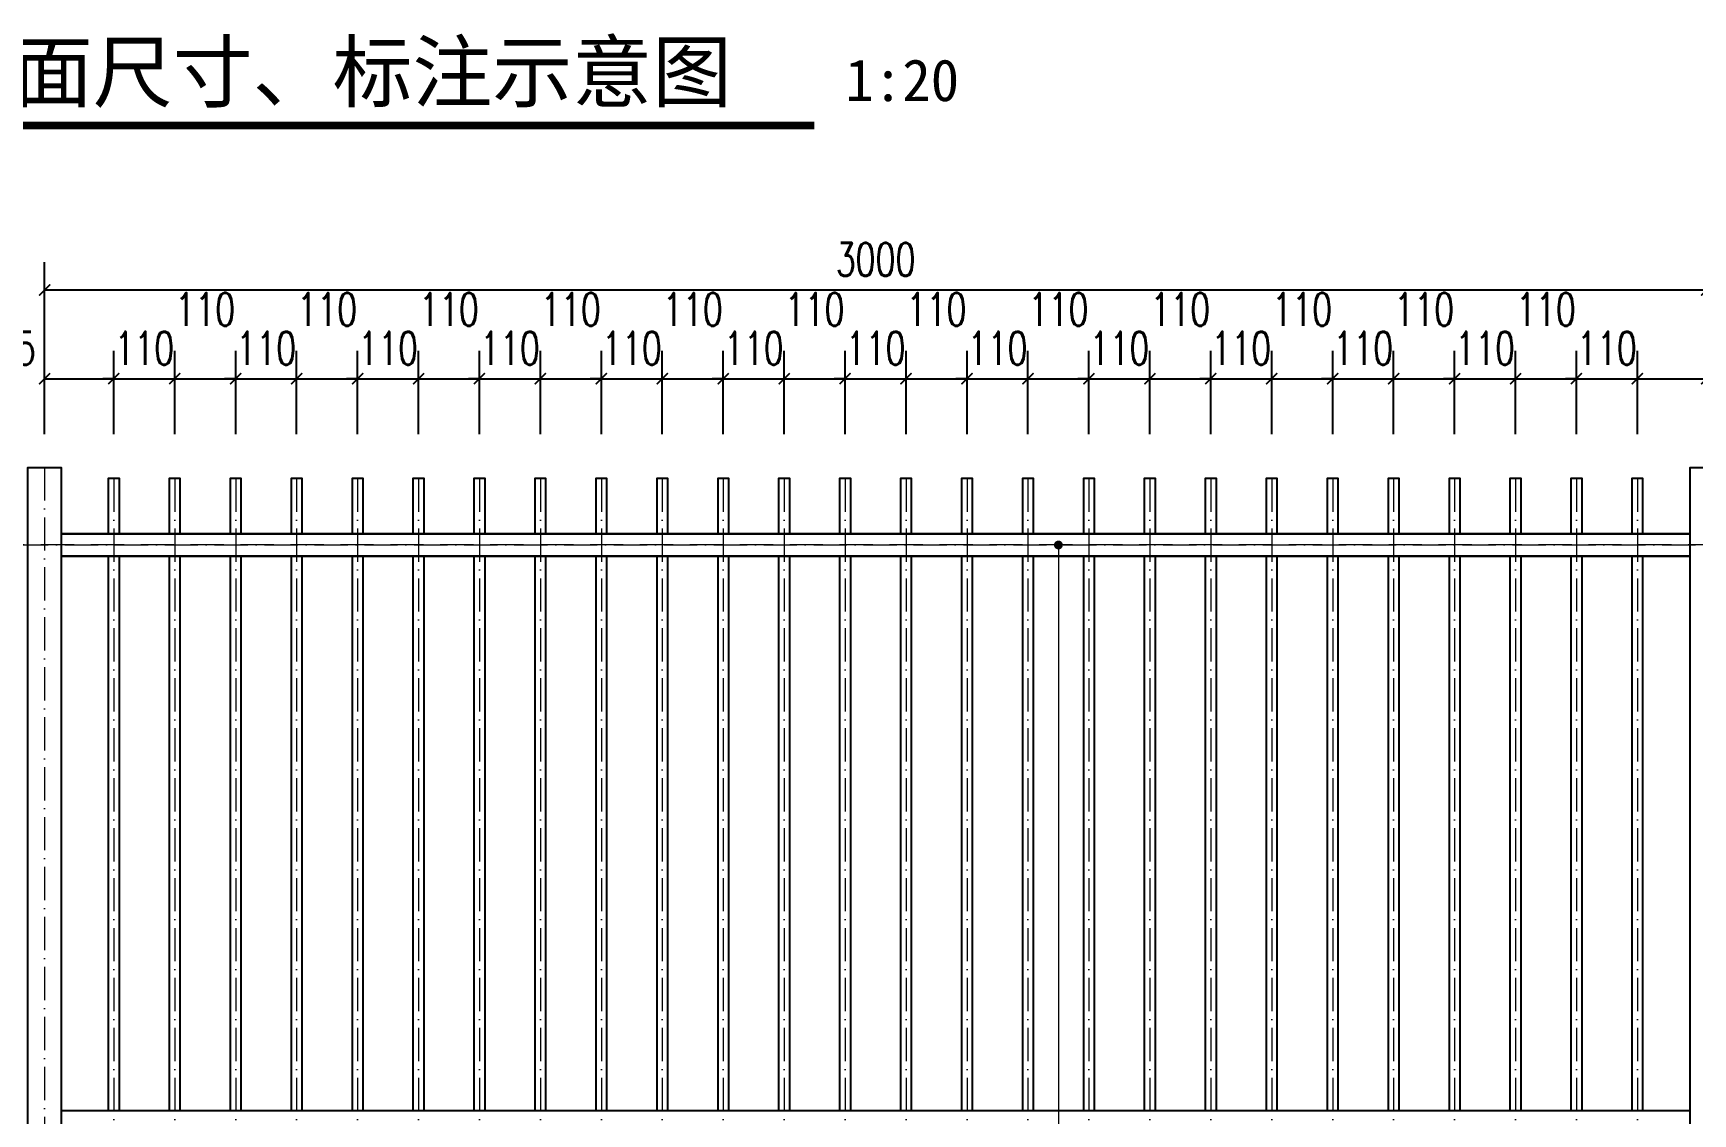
# Model space of a CAD drawing. Header units: millimetres. Extents: x 0 to 16820, y -11520 to 11880.
# Drawn here: x 8079 to 11075, y 6173 to 8122 of the extents above; entities that cross this region are included whole.
import ezdxf

# ---------------------------------------------------------------- set-up
doc = ezdxf.new("R2010")
doc.units = ezdxf.units.MM
doc.header["$LTSCALE"] = 1000
doc.linetypes.add('ACAD_ISO10W100', pattern=[18, 12, -3, 0, -3])
doc.linetypes.add('CENTER', pattern=[2, 1.25, -0.25, 0.25, -0.25])
doc.layers.add('0-LA-轴线', color=1, linetype='CENTER', lineweight=9)
doc.layers.add('DIM_LEAD', color=3, linetype='Continuous', lineweight=13)
doc.layers.add('DIM_SYMB', color=3, linetype='Continuous')
doc.layers.add('PUB_DIM', color=3, linetype='Continuous')
doc.styles.add('_TCH_DIM_T3', font='SIMPLEX', dxfattribs={"width": 0.705882, "bigfont": 'GBCBIG'})
doc.styles.get("Standard").update_dxf_attribs({"font": ''})
doc.styles.get('Standard').set_extended_font_data('SimSun')
doc.dimstyles.new('_TCH_ARCH&&20', dxfattribs={"dimtxt": 59.5, "dimasz": 20, "dimexe": 50, "dimexo": 60, "dimgap": 25.25, "dimtad": 1, "dimdec": 0, "dimzin": 0, "dimdsep": 46, "dimtxsty": '_TCH_DIM_T3', "dimblk": 'ARCHTICK', "dimcen": 0.09, "dimclrt": 7, "dimazin": 2, "dimtfac": 1, "dimtdec": 0, "dimtix": 1, "dimtmove": 2, "dimatfit": 3, "dimfxl": 20, "dimtolj": 1, "dimtzin": 0, "dimarcsym": 0})

# ---------------------------------------------------------------- blocks, each defined once
blk = doc.blocks.new('_ArchTick')
at = {"color": 0, "linetype": 'ByBlock', "const_width": 0.15}
blk.add_lwpolyline([(-0.5, -0.5), (0.5, 0.5)], dxfattribs=at)
blk = doc.blocks.new('*D440')
at = {"layer": 'Defpoints', "color": 0, "transparency": 16777216}
for p in [(8225, 7499.3), (8100, 7339.3), (8225, 7339.3)]:
    blk.add_point(p, dxfattribs=at)
at = {"layer": 'PUB_DIM', "color": 0, "lineweight": -2, "transparency": 16777216}
for p, q in [((8100, 7399.3), (8100, 7549.3)), ((8225, 7399.3), (8225, 7549.3)), ((8100, 7499.3), (8225, 7499.3))]:
    blk.add_line(p, q, dxfattribs=at)
at = {"layer": 'PUB_DIM', "color": 0, "lineweight": -2, "transparency": 16777216, "xscale": 20, "yscale": 20, "zscale": 20, "rotation": 180}
blk.add_blockref('_ArchTick', (8100, 7499.3), dxfattribs=at)
at = {"layer": 'PUB_DIM', "color": 0, "lineweight": -2, "transparency": 16777216, "xscale": 20, "yscale": 20, "zscale": 20}
blk.add_blockref('_ArchTick', (8225, 7499.3), dxfattribs=at)
at = {"layer": 'PUB_DIM', "color": 7, "transparency": 16777216, "insert": (8030, 7554.3), "char_height": 59.5, "attachment_point": 5, "style": '_TCH_DIM_T3'}
blk.add_mtext('\\A1;125', dxfattribs=at)
blk = doc.blocks.new('*D441')
at = {"layer": 'Defpoints', "color": 0, "transparency": 16777216}
for p in [(8335, 7499.3), (8225, 7339.3), (8335, 7339.3)]:
    blk.add_point(p, dxfattribs=at)
at = {"layer": 'PUB_DIM', "color": 0, "lineweight": -2, "transparency": 16777216}
for p, q in [((8225, 7399.3), (8225, 7549.3)), ((8335, 7399.3), (8335, 7549.3)), ((8225, 7499.3), (8205, 7499.3)), ((8225, 7499.3), (8335, 7499.3)), ((8335, 7499.3), (8355, 7499.3))]:
    blk.add_line(p, q, dxfattribs=at)
at = {"layer": 'PUB_DIM', "color": 0, "lineweight": -2, "transparency": 16777216, "xscale": 20, "yscale": 20, "zscale": 20}
blk.add_blockref('_ArchTick', (8225, 7499.3), dxfattribs=at)
at = {"layer": 'PUB_DIM', "color": 0, "lineweight": -2, "transparency": 16777216, "xscale": 20, "yscale": 20, "zscale": 20, "rotation": 180}
blk.add_blockref('_ArchTick', (8335, 7499.3), dxfattribs=at)
at = {"layer": 'PUB_DIM', "color": 7, "transparency": 16777216, "insert": (8280, 7554.3), "char_height": 59.5, "attachment_point": 5, "style": '_TCH_DIM_T3'}
blk.add_mtext('\\A1;110', dxfattribs=at)
blk = doc.blocks.new('*D442')
at = {"layer": 'Defpoints', "color": 0, "transparency": 16777216}
for p in [(8445, 7499.3), (8335, 7339.3), (8445, 7339.3)]:
    blk.add_point(p, dxfattribs=at)
at = {"layer": 'PUB_DIM', "color": 0, "lineweight": -2, "transparency": 16777216}
for p, q in [((8335, 7399.3), (8335, 7549.3)), ((8445, 7399.3), (8445, 7549.3)), ((8335, 7499.3), (8445, 7499.3))]:
    blk.add_line(p, q, dxfattribs=at)
at = {"layer": 'PUB_DIM', "color": 0, "lineweight": -2, "transparency": 16777216, "xscale": 20, "yscale": 20, "zscale": 20, "rotation": 180}
blk.add_blockref('_ArchTick', (8335, 7499.3), dxfattribs=at)
at = {"layer": 'PUB_DIM', "color": 0, "lineweight": -2, "transparency": 16777216, "xscale": 20, "yscale": 20, "zscale": 20}
blk.add_blockref('_ArchTick', (8445, 7499.3), dxfattribs=at)
at = {"layer": 'PUB_DIM', "color": 7, "transparency": 16777216, "insert": (8390, 7624.3), "char_height": 59.5, "attachment_point": 5, "style": '_TCH_DIM_T3'}
blk.add_mtext('\\A1;110', dxfattribs=at)
blk = doc.blocks.new('*D443')
at = {"layer": 'Defpoints', "color": 0, "transparency": 16777216}
for p in [(8555, 7499.3), (8445, 7339.3), (8555, 7339.3)]:
    blk.add_point(p, dxfattribs=at)
at = {"layer": 'PUB_DIM', "color": 0, "lineweight": -2, "transparency": 16777216}
for p, q in [((8445, 7399.3), (8445, 7549.3)), ((8555, 7399.3), (8555, 7549.3)), ((8445, 7499.3), (8425, 7499.3)), ((8445, 7499.3), (8555, 7499.3)), ((8555, 7499.3), (8575, 7499.3))]:
    blk.add_line(p, q, dxfattribs=at)
at = {"layer": 'PUB_DIM', "color": 0, "lineweight": -2, "transparency": 16777216, "xscale": 20, "yscale": 20, "zscale": 20}
blk.add_blockref('_ArchTick', (8445, 7499.3), dxfattribs=at)
at = {"layer": 'PUB_DIM', "color": 0, "lineweight": -2, "transparency": 16777216, "xscale": 20, "yscale": 20, "zscale": 20, "rotation": 180}
blk.add_blockref('_ArchTick', (8555, 7499.3), dxfattribs=at)
at = {"layer": 'PUB_DIM', "color": 7, "transparency": 16777216, "insert": (8500, 7554.3), "char_height": 59.5, "attachment_point": 5, "style": '_TCH_DIM_T3'}
blk.add_mtext('\\A1;110', dxfattribs=at)
blk = doc.blocks.new('*D444')
at = {"layer": 'Defpoints', "color": 0, "transparency": 16777216}
for p in [(8665, 7499.3), (8555, 7339.3), (8665, 7339.3)]:
    blk.add_point(p, dxfattribs=at)
at = {"layer": 'PUB_DIM', "color": 0, "lineweight": -2, "transparency": 16777216}
for p, q in [((8555, 7399.3), (8555, 7549.3)), ((8665, 7399.3), (8665, 7549.3)), ((8555, 7499.3), (8665, 7499.3))]:
    blk.add_line(p, q, dxfattribs=at)
at = {"layer": 'PUB_DIM', "color": 0, "lineweight": -2, "transparency": 16777216, "xscale": 20, "yscale": 20, "zscale": 20, "rotation": 180}
blk.add_blockref('_ArchTick', (8555, 7499.3), dxfattribs=at)
at = {"layer": 'PUB_DIM', "color": 0, "lineweight": -2, "transparency": 16777216, "xscale": 20, "yscale": 20, "zscale": 20}
blk.add_blockref('_ArchTick', (8665, 7499.3), dxfattribs=at)
at = {"layer": 'PUB_DIM', "color": 7, "transparency": 16777216, "insert": (8610, 7624.3), "char_height": 59.5, "attachment_point": 5, "style": '_TCH_DIM_T3'}
blk.add_mtext('\\A1;110', dxfattribs=at)
blk = doc.blocks.new('*D445')
at = {"layer": 'Defpoints', "color": 0, "transparency": 16777216}
for p in [(8775, 7499.3), (8665, 7339.3), (8775, 7339.3)]:
    blk.add_point(p, dxfattribs=at)
at = {"layer": 'PUB_DIM', "color": 0, "lineweight": -2, "transparency": 16777216}
for p, q in [((8665, 7399.3), (8665, 7549.3)), ((8775, 7399.3), (8775, 7549.3)), ((8665, 7499.3), (8645, 7499.3)), ((8665, 7499.3), (8775, 7499.3)), ((8775, 7499.3), (8795, 7499.3))]:
    blk.add_line(p, q, dxfattribs=at)
at = {"layer": 'PUB_DIM', "color": 0, "lineweight": -2, "transparency": 16777216, "xscale": 20, "yscale": 20, "zscale": 20}
blk.add_blockref('_ArchTick', (8665, 7499.3), dxfattribs=at)
at = {"layer": 'PUB_DIM', "color": 0, "lineweight": -2, "transparency": 16777216, "xscale": 20, "yscale": 20, "zscale": 20, "rotation": 180}
blk.add_blockref('_ArchTick', (8775, 7499.3), dxfattribs=at)
at = {"layer": 'PUB_DIM', "color": 7, "transparency": 16777216, "insert": (8720, 7554.3), "char_height": 59.5, "attachment_point": 5, "style": '_TCH_DIM_T3'}
blk.add_mtext('\\A1;110', dxfattribs=at)
blk = doc.blocks.new('*D446')
at = {"layer": 'Defpoints', "color": 0, "transparency": 16777216}
for p in [(8885, 7499.3), (8775, 7339.3), (8885, 7339.3)]:
    blk.add_point(p, dxfattribs=at)
at = {"layer": 'PUB_DIM', "color": 0, "lineweight": -2, "transparency": 16777216}
for p, q in [((8775, 7399.3), (8775, 7549.3)), ((8885, 7399.3), (8885, 7549.3)), ((8775, 7499.3), (8885, 7499.3))]:
    blk.add_line(p, q, dxfattribs=at)
at = {"layer": 'PUB_DIM', "color": 0, "lineweight": -2, "transparency": 16777216, "xscale": 20, "yscale": 20, "zscale": 20, "rotation": 180}
blk.add_blockref('_ArchTick', (8775, 7499.3), dxfattribs=at)
at = {"layer": 'PUB_DIM', "color": 0, "lineweight": -2, "transparency": 16777216, "xscale": 20, "yscale": 20, "zscale": 20}
blk.add_blockref('_ArchTick', (8885, 7499.3), dxfattribs=at)
at = {"layer": 'PUB_DIM', "color": 7, "transparency": 16777216, "insert": (8830, 7624.3), "char_height": 59.5, "attachment_point": 5, "style": '_TCH_DIM_T3'}
blk.add_mtext('\\A1;110', dxfattribs=at)
blk = doc.blocks.new('*D447')
at = {"layer": 'Defpoints', "color": 0, "transparency": 16777216}
for p in [(8995, 7499.3), (8885, 7339.3), (8995, 7339.3)]:
    blk.add_point(p, dxfattribs=at)
at = {"layer": 'PUB_DIM', "color": 0, "lineweight": -2, "transparency": 16777216}
for p, q in [((8885, 7399.3), (8885, 7549.3)), ((8995, 7399.3), (8995, 7549.3)), ((8885, 7499.3), (8865, 7499.3)), ((8885, 7499.3), (8995, 7499.3)), ((8995, 7499.3), (9015, 7499.3))]:
    blk.add_line(p, q, dxfattribs=at)
at = {"layer": 'PUB_DIM', "color": 0, "lineweight": -2, "transparency": 16777216, "xscale": 20, "yscale": 20, "zscale": 20}
blk.add_blockref('_ArchTick', (8885, 7499.3), dxfattribs=at)
at = {"layer": 'PUB_DIM', "color": 0, "lineweight": -2, "transparency": 16777216, "xscale": 20, "yscale": 20, "zscale": 20, "rotation": 180}
blk.add_blockref('_ArchTick', (8995, 7499.3), dxfattribs=at)
at = {"layer": 'PUB_DIM', "color": 7, "transparency": 16777216, "insert": (8940, 7554.3), "char_height": 59.5, "attachment_point": 5, "style": '_TCH_DIM_T3'}
blk.add_mtext('\\A1;110', dxfattribs=at)
blk = doc.blocks.new('*D448')
at = {"layer": 'Defpoints', "color": 0, "transparency": 16777216}
for p in [(9105, 7499.3), (8995, 7339.3), (9105, 7339.3)]:
    blk.add_point(p, dxfattribs=at)
at = {"layer": 'PUB_DIM', "color": 0, "lineweight": -2, "transparency": 16777216}
for p, q in [((8995, 7399.3), (8995, 7549.3)), ((9105, 7399.3), (9105, 7549.3)), ((8995, 7499.3), (9105, 7499.3))]:
    blk.add_line(p, q, dxfattribs=at)
at = {"layer": 'PUB_DIM', "color": 0, "lineweight": -2, "transparency": 16777216, "xscale": 20, "yscale": 20, "zscale": 20, "rotation": 180}
blk.add_blockref('_ArchTick', (8995, 7499.3), dxfattribs=at)
at = {"layer": 'PUB_DIM', "color": 0, "lineweight": -2, "transparency": 16777216, "xscale": 20, "yscale": 20, "zscale": 20}
blk.add_blockref('_ArchTick', (9105, 7499.3), dxfattribs=at)
at = {"layer": 'PUB_DIM', "color": 7, "transparency": 16777216, "insert": (9050, 7624.3), "char_height": 59.5, "attachment_point": 5, "style": '_TCH_DIM_T3'}
blk.add_mtext('\\A1;110', dxfattribs=at)
blk = doc.blocks.new('*D449')
at = {"layer": 'Defpoints', "color": 0, "transparency": 16777216}
for p in [(9215, 7499.3), (9105, 7339.3), (9215, 7339.3)]:
    blk.add_point(p, dxfattribs=at)
at = {"layer": 'PUB_DIM', "color": 0, "lineweight": -2, "transparency": 16777216}
for p, q in [((9105, 7399.3), (9105, 7549.3)), ((9215, 7399.3), (9215, 7549.3)), ((9105, 7499.3), (9085, 7499.3)), ((9105, 7499.3), (9215, 7499.3)), ((9215, 7499.3), (9235, 7499.3))]:
    blk.add_line(p, q, dxfattribs=at)
at = {"layer": 'PUB_DIM', "color": 0, "lineweight": -2, "transparency": 16777216, "xscale": 20, "yscale": 20, "zscale": 20}
blk.add_blockref('_ArchTick', (9105, 7499.3), dxfattribs=at)
at = {"layer": 'PUB_DIM', "color": 0, "lineweight": -2, "transparency": 16777216, "xscale": 20, "yscale": 20, "zscale": 20, "rotation": 180}
blk.add_blockref('_ArchTick', (9215, 7499.3), dxfattribs=at)
at = {"layer": 'PUB_DIM', "color": 7, "transparency": 16777216, "insert": (9160, 7554.3), "char_height": 59.5, "attachment_point": 5, "style": '_TCH_DIM_T3'}
blk.add_mtext('\\A1;110', dxfattribs=at)
blk = doc.blocks.new('*D450')
at = {"layer": 'Defpoints', "color": 0, "transparency": 16777216}
for p in [(9325, 7499.3), (9215, 7339.3), (9325, 7339.3)]:
    blk.add_point(p, dxfattribs=at)
at = {"layer": 'PUB_DIM', "color": 0, "lineweight": -2, "transparency": 16777216}
for p, q in [((9215, 7399.3), (9215, 7549.3)), ((9325, 7399.3), (9325, 7549.3)), ((9215, 7499.3), (9325, 7499.3))]:
    blk.add_line(p, q, dxfattribs=at)
at = {"layer": 'PUB_DIM', "color": 0, "lineweight": -2, "transparency": 16777216, "xscale": 20, "yscale": 20, "zscale": 20, "rotation": 180}
blk.add_blockref('_ArchTick', (9215, 7499.3), dxfattribs=at)
at = {"layer": 'PUB_DIM', "color": 0, "lineweight": -2, "transparency": 16777216, "xscale": 20, "yscale": 20, "zscale": 20}
blk.add_blockref('_ArchTick', (9325, 7499.3), dxfattribs=at)
at = {"layer": 'PUB_DIM', "color": 7, "transparency": 16777216, "insert": (9270, 7624.3), "char_height": 59.5, "attachment_point": 5, "style": '_TCH_DIM_T3'}
blk.add_mtext('\\A1;110', dxfattribs=at)
blk = doc.blocks.new('*D451')
at = {"layer": 'Defpoints', "color": 0, "transparency": 16777216}
for p in [(9435, 7499.3), (9325, 7339.3), (9435, 7339.3)]:
    blk.add_point(p, dxfattribs=at)
at = {"layer": 'PUB_DIM', "color": 0, "lineweight": -2, "transparency": 16777216}
for p, q in [((9325, 7399.3), (9325, 7549.3)), ((9435, 7399.3), (9435, 7549.3)), ((9325, 7499.3), (9305, 7499.3)), ((9325, 7499.3), (9435, 7499.3)), ((9435, 7499.3), (9455, 7499.3))]:
    blk.add_line(p, q, dxfattribs=at)
at = {"layer": 'PUB_DIM', "color": 0, "lineweight": -2, "transparency": 16777216, "xscale": 20, "yscale": 20, "zscale": 20}
blk.add_blockref('_ArchTick', (9325, 7499.3), dxfattribs=at)
at = {"layer": 'PUB_DIM', "color": 0, "lineweight": -2, "transparency": 16777216, "xscale": 20, "yscale": 20, "zscale": 20, "rotation": 180}
blk.add_blockref('_ArchTick', (9435, 7499.3), dxfattribs=at)
at = {"layer": 'PUB_DIM', "color": 7, "transparency": 16777216, "insert": (9380, 7554.3), "char_height": 59.5, "attachment_point": 5, "style": '_TCH_DIM_T3'}
blk.add_mtext('\\A1;110', dxfattribs=at)
blk = doc.blocks.new('*D452')
at = {"layer": 'Defpoints', "color": 0, "transparency": 16777216}
for p in [(9545, 7499.3), (9435, 7339.3), (9545, 7339.3)]:
    blk.add_point(p, dxfattribs=at)
at = {"layer": 'PUB_DIM', "color": 0, "lineweight": -2, "transparency": 16777216}
for p, q in [((9435, 7399.3), (9435, 7549.3)), ((9545, 7399.3), (9545, 7549.3)), ((9435, 7499.3), (9545, 7499.3))]:
    blk.add_line(p, q, dxfattribs=at)
at = {"layer": 'PUB_DIM', "color": 0, "lineweight": -2, "transparency": 16777216, "xscale": 20, "yscale": 20, "zscale": 20, "rotation": 180}
blk.add_blockref('_ArchTick', (9435, 7499.3), dxfattribs=at)
at = {"layer": 'PUB_DIM', "color": 0, "lineweight": -2, "transparency": 16777216, "xscale": 20, "yscale": 20, "zscale": 20}
blk.add_blockref('_ArchTick', (9545, 7499.3), dxfattribs=at)
at = {"layer": 'PUB_DIM', "color": 7, "transparency": 16777216, "insert": (9490, 7624.3), "char_height": 59.5, "attachment_point": 5, "style": '_TCH_DIM_T3'}
blk.add_mtext('\\A1;110', dxfattribs=at)
blk = doc.blocks.new('*D453')
at = {"layer": 'Defpoints', "color": 0, "transparency": 16777216}
for p in [(9655, 7499.3), (9545, 7339.3), (9655, 7339.3)]:
    blk.add_point(p, dxfattribs=at)
at = {"layer": 'PUB_DIM', "color": 0, "lineweight": -2, "transparency": 16777216}
for p, q in [((9545, 7399.3), (9545, 7549.3)), ((9655, 7399.3), (9655, 7549.3)), ((9545, 7499.3), (9525, 7499.3)), ((9545, 7499.3), (9655, 7499.3)), ((9655, 7499.3), (9675, 7499.3))]:
    blk.add_line(p, q, dxfattribs=at)
at = {"layer": 'PUB_DIM', "color": 0, "lineweight": -2, "transparency": 16777216, "xscale": 20, "yscale": 20, "zscale": 20}
blk.add_blockref('_ArchTick', (9545, 7499.3), dxfattribs=at)
at = {"layer": 'PUB_DIM', "color": 0, "lineweight": -2, "transparency": 16777216, "xscale": 20, "yscale": 20, "zscale": 20, "rotation": 180}
blk.add_blockref('_ArchTick', (9655, 7499.3), dxfattribs=at)
at = {"layer": 'PUB_DIM', "color": 7, "transparency": 16777216, "insert": (9600, 7554.3), "char_height": 59.5, "attachment_point": 5, "style": '_TCH_DIM_T3'}
blk.add_mtext('\\A1;110', dxfattribs=at)
blk = doc.blocks.new('*D454')
at = {"layer": 'Defpoints', "color": 0, "transparency": 16777216}
for p in [(9765, 7499.3), (9655, 7339.3), (9765, 7339.3)]:
    blk.add_point(p, dxfattribs=at)
at = {"layer": 'PUB_DIM', "color": 0, "lineweight": -2, "transparency": 16777216}
for p, q in [((9655, 7399.3), (9655, 7549.3)), ((9765, 7399.3), (9765, 7549.3)), ((9655, 7499.3), (9765, 7499.3))]:
    blk.add_line(p, q, dxfattribs=at)
at = {"layer": 'PUB_DIM', "color": 0, "lineweight": -2, "transparency": 16777216, "xscale": 20, "yscale": 20, "zscale": 20, "rotation": 180}
blk.add_blockref('_ArchTick', (9655, 7499.3), dxfattribs=at)
at = {"layer": 'PUB_DIM', "color": 0, "lineweight": -2, "transparency": 16777216, "xscale": 20, "yscale": 20, "zscale": 20}
blk.add_blockref('_ArchTick', (9765, 7499.3), dxfattribs=at)
at = {"layer": 'PUB_DIM', "color": 7, "transparency": 16777216, "insert": (9710, 7624.3), "char_height": 59.5, "attachment_point": 5, "style": '_TCH_DIM_T3'}
blk.add_mtext('\\A1;110', dxfattribs=at)
blk = doc.blocks.new('*D455')
at = {"layer": 'Defpoints', "color": 0, "transparency": 16777216}
for p in [(9875, 7499.3), (9765, 7339.3), (9875, 7339.3)]:
    blk.add_point(p, dxfattribs=at)
at = {"layer": 'PUB_DIM', "color": 0, "lineweight": -2, "transparency": 16777216}
for p, q in [((9765, 7399.3), (9765, 7549.3)), ((9875, 7399.3), (9875, 7549.3)), ((9765, 7499.3), (9745, 7499.3)), ((9765, 7499.3), (9875, 7499.3)), ((9875, 7499.3), (9895, 7499.3))]:
    blk.add_line(p, q, dxfattribs=at)
at = {"layer": 'PUB_DIM', "color": 0, "lineweight": -2, "transparency": 16777216, "xscale": 20, "yscale": 20, "zscale": 20}
blk.add_blockref('_ArchTick', (9765, 7499.3), dxfattribs=at)
at = {"layer": 'PUB_DIM', "color": 0, "lineweight": -2, "transparency": 16777216, "xscale": 20, "yscale": 20, "zscale": 20, "rotation": 180}
blk.add_blockref('_ArchTick', (9875, 7499.3), dxfattribs=at)
at = {"layer": 'PUB_DIM', "color": 7, "transparency": 16777216, "insert": (9820, 7554.3), "char_height": 59.5, "attachment_point": 5, "style": '_TCH_DIM_T3'}
blk.add_mtext('\\A1;110', dxfattribs=at)
blk = doc.blocks.new('*D456')
at = {"layer": 'Defpoints', "color": 0, "transparency": 16777216}
for p in [(9985, 7499.3), (9875, 7339.3), (9985, 7339.3)]:
    blk.add_point(p, dxfattribs=at)
at = {"layer": 'PUB_DIM', "color": 0, "lineweight": -2, "transparency": 16777216}
for p, q in [((9875, 7399.3), (9875, 7549.3)), ((9985, 7399.3), (9985, 7549.3)), ((9875, 7499.3), (9985, 7499.3))]:
    blk.add_line(p, q, dxfattribs=at)
at = {"layer": 'PUB_DIM', "color": 0, "lineweight": -2, "transparency": 16777216, "xscale": 20, "yscale": 20, "zscale": 20, "rotation": 180}
blk.add_blockref('_ArchTick', (9875, 7499.3), dxfattribs=at)
at = {"layer": 'PUB_DIM', "color": 0, "lineweight": -2, "transparency": 16777216, "xscale": 20, "yscale": 20, "zscale": 20}
blk.add_blockref('_ArchTick', (9985, 7499.3), dxfattribs=at)
at = {"layer": 'PUB_DIM', "color": 7, "transparency": 16777216, "insert": (9930, 7624.3), "char_height": 59.5, "attachment_point": 5, "style": '_TCH_DIM_T3'}
blk.add_mtext('\\A1;110', dxfattribs=at)
blk = doc.blocks.new('*D457')
at = {"layer": 'Defpoints', "color": 0, "transparency": 16777216}
for p in [(10095, 7499.3), (9985, 7339.3), (10095, 7339.3)]:
    blk.add_point(p, dxfattribs=at)
at = {"layer": 'PUB_DIM', "color": 0, "lineweight": -2, "transparency": 16777216}
for p, q in [((9985, 7399.3), (9985, 7549.3)), ((10095, 7399.3), (10095, 7549.3)), ((9985, 7499.3), (9965, 7499.3)), ((9985, 7499.3), (10095, 7499.3)), ((10095, 7499.3), (10115, 7499.3))]:
    blk.add_line(p, q, dxfattribs=at)
at = {"layer": 'PUB_DIM', "color": 0, "lineweight": -2, "transparency": 16777216, "xscale": 20, "yscale": 20, "zscale": 20}
blk.add_blockref('_ArchTick', (9985, 7499.3), dxfattribs=at)
at = {"layer": 'PUB_DIM', "color": 0, "lineweight": -2, "transparency": 16777216, "xscale": 20, "yscale": 20, "zscale": 20, "rotation": 180}
blk.add_blockref('_ArchTick', (10095, 7499.3), dxfattribs=at)
at = {"layer": 'PUB_DIM', "color": 7, "transparency": 16777216, "insert": (10040, 7554.3), "char_height": 59.5, "attachment_point": 5, "style": '_TCH_DIM_T3'}
blk.add_mtext('\\A1;110', dxfattribs=at)
blk = doc.blocks.new('*D458')
at = {"layer": 'Defpoints', "color": 0, "transparency": 16777216}
for p in [(10205, 7499.3), (10095, 7339.3), (10205, 7339.3)]:
    blk.add_point(p, dxfattribs=at)
at = {"layer": 'PUB_DIM', "color": 0, "lineweight": -2, "transparency": 16777216}
for p, q in [((10095, 7399.3), (10095, 7549.3)), ((10205, 7399.3), (10205, 7549.3)), ((10095, 7499.3), (10205, 7499.3))]:
    blk.add_line(p, q, dxfattribs=at)
at = {"layer": 'PUB_DIM', "color": 0, "lineweight": -2, "transparency": 16777216, "xscale": 20, "yscale": 20, "zscale": 20, "rotation": 180}
blk.add_blockref('_ArchTick', (10095, 7499.3), dxfattribs=at)
at = {"layer": 'PUB_DIM', "color": 0, "lineweight": -2, "transparency": 16777216, "xscale": 20, "yscale": 20, "zscale": 20}
blk.add_blockref('_ArchTick', (10205, 7499.3), dxfattribs=at)
at = {"layer": 'PUB_DIM', "color": 7, "transparency": 16777216, "insert": (10150, 7624.3), "char_height": 59.5, "attachment_point": 5, "style": '_TCH_DIM_T3'}
blk.add_mtext('\\A1;110', dxfattribs=at)
blk = doc.blocks.new('*D459')
at = {"layer": 'Defpoints', "color": 0, "transparency": 16777216}
for p in [(10315, 7499.3), (10205, 7339.3), (10315, 7339.3)]:
    blk.add_point(p, dxfattribs=at)
at = {"layer": 'PUB_DIM', "color": 0, "lineweight": -2, "transparency": 16777216}
for p, q in [((10205, 7399.3), (10205, 7549.3)), ((10315, 7399.3), (10315, 7549.3)), ((10205, 7499.3), (10185, 7499.3)), ((10205, 7499.3), (10315, 7499.3)), ((10315, 7499.3), (10335, 7499.3))]:
    blk.add_line(p, q, dxfattribs=at)
at = {"layer": 'PUB_DIM', "color": 0, "lineweight": -2, "transparency": 16777216, "xscale": 20, "yscale": 20, "zscale": 20}
blk.add_blockref('_ArchTick', (10205, 7499.3), dxfattribs=at)
at = {"layer": 'PUB_DIM', "color": 0, "lineweight": -2, "transparency": 16777216, "xscale": 20, "yscale": 20, "zscale": 20, "rotation": 180}
blk.add_blockref('_ArchTick', (10315, 7499.3), dxfattribs=at)
at = {"layer": 'PUB_DIM', "color": 7, "transparency": 16777216, "insert": (10260, 7554.3), "char_height": 59.5, "attachment_point": 5, "style": '_TCH_DIM_T3'}
blk.add_mtext('\\A1;110', dxfattribs=at)
blk = doc.blocks.new('*D460')
at = {"layer": 'Defpoints', "color": 0, "transparency": 16777216}
for p in [(10425, 7499.3), (10315, 7339.3), (10425, 7339.3)]:
    blk.add_point(p, dxfattribs=at)
at = {"layer": 'PUB_DIM', "color": 0, "lineweight": -2, "transparency": 16777216}
for p, q in [((10315, 7399.3), (10315, 7549.3)), ((10425, 7399.3), (10425, 7549.3)), ((10315, 7499.3), (10425, 7499.3))]:
    blk.add_line(p, q, dxfattribs=at)
at = {"layer": 'PUB_DIM', "color": 0, "lineweight": -2, "transparency": 16777216, "xscale": 20, "yscale": 20, "zscale": 20, "rotation": 180}
blk.add_blockref('_ArchTick', (10315, 7499.3), dxfattribs=at)
at = {"layer": 'PUB_DIM', "color": 0, "lineweight": -2, "transparency": 16777216, "xscale": 20, "yscale": 20, "zscale": 20}
blk.add_blockref('_ArchTick', (10425, 7499.3), dxfattribs=at)
at = {"layer": 'PUB_DIM', "color": 7, "transparency": 16777216, "insert": (10370, 7624.3), "char_height": 59.5, "attachment_point": 5, "style": '_TCH_DIM_T3'}
blk.add_mtext('\\A1;110', dxfattribs=at)
blk = doc.blocks.new('*D461')
at = {"layer": 'Defpoints', "color": 0, "transparency": 16777216}
for p in [(10535, 7499.3), (10425, 7339.3), (10535, 7339.3)]:
    blk.add_point(p, dxfattribs=at)
at = {"layer": 'PUB_DIM', "color": 0, "lineweight": -2, "transparency": 16777216}
for p, q in [((10425, 7399.3), (10425, 7549.3)), ((10535, 7399.3), (10535, 7549.3)), ((10425, 7499.3), (10405, 7499.3)), ((10425, 7499.3), (10535, 7499.3)), ((10535, 7499.3), (10555, 7499.3))]:
    blk.add_line(p, q, dxfattribs=at)
at = {"layer": 'PUB_DIM', "color": 0, "lineweight": -2, "transparency": 16777216, "xscale": 20, "yscale": 20, "zscale": 20}
blk.add_blockref('_ArchTick', (10425, 7499.3), dxfattribs=at)
at = {"layer": 'PUB_DIM', "color": 0, "lineweight": -2, "transparency": 16777216, "xscale": 20, "yscale": 20, "zscale": 20, "rotation": 180}
blk.add_blockref('_ArchTick', (10535, 7499.3), dxfattribs=at)
at = {"layer": 'PUB_DIM', "color": 7, "transparency": 16777216, "insert": (10480, 7554.3), "char_height": 59.5, "attachment_point": 5, "style": '_TCH_DIM_T3'}
blk.add_mtext('\\A1;110', dxfattribs=at)
blk = doc.blocks.new('*D462')
at = {"layer": 'Defpoints', "color": 0, "transparency": 16777216}
for p in [(10645, 7499.3), (10535, 7339.3), (10645, 7339.3)]:
    blk.add_point(p, dxfattribs=at)
at = {"layer": 'PUB_DIM', "color": 0, "lineweight": -2, "transparency": 16777216}
for p, q in [((10535, 7399.3), (10535, 7549.3)), ((10645, 7399.3), (10645, 7549.3)), ((10535, 7499.3), (10645, 7499.3))]:
    blk.add_line(p, q, dxfattribs=at)
at = {"layer": 'PUB_DIM', "color": 0, "lineweight": -2, "transparency": 16777216, "xscale": 20, "yscale": 20, "zscale": 20, "rotation": 180}
blk.add_blockref('_ArchTick', (10535, 7499.3), dxfattribs=at)
at = {"layer": 'PUB_DIM', "color": 0, "lineweight": -2, "transparency": 16777216, "xscale": 20, "yscale": 20, "zscale": 20}
blk.add_blockref('_ArchTick', (10645, 7499.3), dxfattribs=at)
at = {"layer": 'PUB_DIM', "color": 7, "transparency": 16777216, "insert": (10590, 7624.3), "char_height": 59.5, "attachment_point": 5, "style": '_TCH_DIM_T3'}
blk.add_mtext('\\A1;110', dxfattribs=at)
blk = doc.blocks.new('*D463')
at = {"layer": 'Defpoints', "color": 0, "transparency": 16777216}
for p in [(10755, 7499.3), (10645, 7339.3), (10755, 7339.3)]:
    blk.add_point(p, dxfattribs=at)
at = {"layer": 'PUB_DIM', "color": 0, "lineweight": -2, "transparency": 16777216}
for p, q in [((10645, 7399.3), (10645, 7549.3)), ((10755, 7399.3), (10755, 7549.3)), ((10645, 7499.3), (10625, 7499.3)), ((10645, 7499.3), (10755, 7499.3)), ((10755, 7499.3), (10775, 7499.3))]:
    blk.add_line(p, q, dxfattribs=at)
at = {"layer": 'PUB_DIM', "color": 0, "lineweight": -2, "transparency": 16777216, "xscale": 20, "yscale": 20, "zscale": 20}
blk.add_blockref('_ArchTick', (10645, 7499.3), dxfattribs=at)
at = {"layer": 'PUB_DIM', "color": 0, "lineweight": -2, "transparency": 16777216, "xscale": 20, "yscale": 20, "zscale": 20, "rotation": 180}
blk.add_blockref('_ArchTick', (10755, 7499.3), dxfattribs=at)
at = {"layer": 'PUB_DIM', "color": 7, "transparency": 16777216, "insert": (10700, 7554.3), "char_height": 59.5, "attachment_point": 5, "style": '_TCH_DIM_T3'}
blk.add_mtext('\\A1;110', dxfattribs=at)
blk = doc.blocks.new('*D464')
at = {"layer": 'Defpoints', "color": 0, "transparency": 16777216}
for p in [(10865, 7499.3), (10755, 7339.3), (10865, 7339.3)]:
    blk.add_point(p, dxfattribs=at)
at = {"layer": 'PUB_DIM', "color": 0, "lineweight": -2, "transparency": 16777216}
for p, q in [((10755, 7399.3), (10755, 7549.3)), ((10865, 7399.3), (10865, 7549.3)), ((10755, 7499.3), (10865, 7499.3))]:
    blk.add_line(p, q, dxfattribs=at)
at = {"layer": 'PUB_DIM', "color": 0, "lineweight": -2, "transparency": 16777216, "xscale": 20, "yscale": 20, "zscale": 20, "rotation": 180}
blk.add_blockref('_ArchTick', (10755, 7499.3), dxfattribs=at)
at = {"layer": 'PUB_DIM', "color": 0, "lineweight": -2, "transparency": 16777216, "xscale": 20, "yscale": 20, "zscale": 20}
blk.add_blockref('_ArchTick', (10865, 7499.3), dxfattribs=at)
at = {"layer": 'PUB_DIM', "color": 7, "transparency": 16777216, "insert": (10810, 7624.3), "char_height": 59.5, "attachment_point": 5, "style": '_TCH_DIM_T3'}
blk.add_mtext('\\A1;110', dxfattribs=at)
blk = doc.blocks.new('*D465')
at = {"layer": 'Defpoints', "color": 0, "transparency": 16777216}
for p in [(10975, 7499.3), (10865, 7339.3), (10975, 7339.3)]:
    blk.add_point(p, dxfattribs=at)
at = {"layer": 'PUB_DIM', "color": 0, "lineweight": -2, "transparency": 16777216}
for p, q in [((10865, 7399.3), (10865, 7549.3)), ((10975, 7399.3), (10975, 7549.3)), ((10865, 7499.3), (10845, 7499.3)), ((10865, 7499.3), (10975, 7499.3)), ((10975, 7499.3), (10995, 7499.3))]:
    blk.add_line(p, q, dxfattribs=at)
at = {"layer": 'PUB_DIM', "color": 0, "lineweight": -2, "transparency": 16777216, "xscale": 20, "yscale": 20, "zscale": 20}
blk.add_blockref('_ArchTick', (10865, 7499.3), dxfattribs=at)
at = {"layer": 'PUB_DIM', "color": 0, "lineweight": -2, "transparency": 16777216, "xscale": 20, "yscale": 20, "zscale": 20, "rotation": 180}
blk.add_blockref('_ArchTick', (10975, 7499.3), dxfattribs=at)
at = {"layer": 'PUB_DIM', "color": 7, "transparency": 16777216, "insert": (10920, 7554.3), "char_height": 59.5, "attachment_point": 5, "style": '_TCH_DIM_T3'}
blk.add_mtext('\\A1;110', dxfattribs=at)
blk = doc.blocks.new('*D466')
at = {"layer": 'Defpoints', "color": 0, "transparency": 16777216}
for p in [(11100, 7499.3), (10975, 7339.3), (11100, 7339.3)]:
    blk.add_point(p, dxfattribs=at)
at = {"layer": 'PUB_DIM', "color": 0, "lineweight": -2, "transparency": 16777216}
for p, q in [((10975, 7399.3), (10975, 7549.3)), ((11100, 7399.3), (11100, 7549.3)), ((10975, 7499.3), (11100, 7499.3))]:
    blk.add_line(p, q, dxfattribs=at)
at = {"layer": 'PUB_DIM', "color": 0, "lineweight": -2, "transparency": 16777216, "xscale": 20, "yscale": 20, "zscale": 20, "rotation": 180}
blk.add_blockref('_ArchTick', (10975, 7499.3), dxfattribs=at)
at = {"layer": 'PUB_DIM', "color": 0, "lineweight": -2, "transparency": 16777216, "xscale": 20, "yscale": 20, "zscale": 20}
blk.add_blockref('_ArchTick', (11100, 7499.3), dxfattribs=at)
at = {"layer": 'PUB_DIM', "color": 7, "transparency": 16777216, "insert": (11170, 7554.3), "char_height": 59.5, "attachment_point": 5, "style": '_TCH_DIM_T3'}
blk.add_mtext('\\A1;125', dxfattribs=at)
blk = doc.blocks.new('*D467')
at = {"layer": 'Defpoints', "color": 0, "transparency": 16777216}
for p in [(11100, 7659.3), (8100, 7339.3), (11100, 7339.3)]:
    blk.add_point(p, dxfattribs=at)
at = {"layer": 'PUB_DIM', "color": 0, "lineweight": -2, "transparency": 16777216}
for p, q in [((8100, 7399.3), (8100, 7709.3)), ((11100, 7399.3), (11100, 7709.3)), ((8100, 7659.3), (11100, 7659.3))]:
    blk.add_line(p, q, dxfattribs=at)
at = {"layer": 'PUB_DIM', "color": 0, "lineweight": -2, "transparency": 16777216, "xscale": 20, "yscale": 20, "zscale": 20, "rotation": 180}
blk.add_blockref('_ArchTick', (8100, 7659.3), dxfattribs=at)
at = {"layer": 'PUB_DIM', "color": 0, "lineweight": -2, "transparency": 16777216, "xscale": 20, "yscale": 20, "zscale": 20}
blk.add_blockref('_ArchTick', (11100, 7659.3), dxfattribs=at)
at = {"layer": 'PUB_DIM', "color": 7, "transparency": 16777216, "insert": (9600, 7714.3), "char_height": 59.5, "attachment_point": 5, "style": '_TCH_DIM_T3'}
blk.add_mtext('\\A1;3000', dxfattribs=at)

msp = doc.modelspace()

# ---------------------------------------------------------------- linework, layer by layer
for points in [[(8070.01115, 5569.2748), (8070.01115, 7339.2748), (8130.01115, 7339.2748), (8130.01115, 5569.2748)], [(11070.01115, 5569.2748), (11070.01115, 7339.2748), (11130.01115, 7339.2748), (11130.01115, 5569.2748)], [(8235.01115, 7219.2748), (8235.01115, 7319.2748), (8215.01115, 7319.2748), (8215.01115, 7219.2748)], [(8345.01115, 7219.2748), (8345.01115, 7319.2748), (8325.01115, 7319.2748), (8325.01115, 7219.2748)], [(8455.01115, 7219.2748), (8455.01115, 7319.2748), (8435.01115, 7319.2748), (8435.01115, 7219.2748)], [(8565.01115, 7219.2748), (8565.01115, 7319.2748), (8545.01115, 7319.2748), (8545.01115, 7219.2748)], [(8675.01115, 7219.2748), (8675.01115, 7319.2748), (8655.01115, 7319.2748), (8655.01115, 7219.2748)], [(8785.01115, 7219.2748), (8785.01115, 7319.2748), (8765.01115, 7319.2748), (8765.01115, 7219.2748)], [(8895.01115, 7219.2748), (8895.01115, 7319.2748), (8875.01115, 7319.2748), (8875.01115, 7219.2748)], [(9005.01115, 7219.2748), (9005.01115, 7319.2748), (8985.01115, 7319.2748), (8985.01115, 7219.2748)], [(9115.01115, 7219.2748), (9115.01115, 7319.2748), (9095.01115, 7319.2748), (9095.01115, 7219.2748)], [(9225.01115, 7219.2748), (9225.01115, 7319.2748), (9205.01115, 7319.2748), (9205.01115, 7219.2748)], [(9335.01115, 7219.2748), (9335.01115, 7319.2748), (9315.01115, 7319.2748), (9315.01115, 7219.2748)], [(9445.01115, 7219.2748), (9445.01115, 7319.2748), (9425.01115, 7319.2748), (9425.01115, 7219.2748)], [(9555.01115, 7219.2748), (9555.01115, 7319.2748), (9535.01115, 7319.2748), (9535.01115, 7219.2748)], [(9665.01115, 7219.2748), (9665.01115, 7319.2748), (9645.01115, 7319.2748), (9645.01115, 7219.2748)], [(9775.01115, 7219.2748), (9775.01115, 7319.2748), (9755.01115, 7319.2748), (9755.01115, 7219.2748)], [(9885.01115, 7219.2748), (9885.01115, 7319.2748), (9865.01115, 7319.2748), (9865.01115, 7219.2748)], [(9995.01115, 7219.2748), (9995.01115, 7319.2748), (9975.01115, 7319.2748), (9975.01115, 7219.2748)], [(10105.01115, 7219.2748), (10105.01115, 7319.2748), (10085.01115, 7319.2748), (10085.01115, 7219.2748)], [(10215.01115, 7219.2748), (10215.01115, 7319.2748), (10195.01115, 7319.2748), (10195.01115, 7219.2748)], [(10325.01115, 7219.2748), (10325.01115, 7319.2748), (10305.01115, 7319.2748), (10305.01115, 7219.2748)], [(10435.01115, 7219.2748), (10435.01115, 7319.2748), (10415.01115, 7319.2748), (10415.01115, 7219.2748)], [(10545.01115, 7219.2748), (10545.01115, 7319.2748), (10525.01115, 7319.2748), (10525.01115, 7219.2748)], [(10655.01115, 7219.2748), (10655.01115, 7319.2748), (10635.01115, 7319.2748), (10635.01115, 7219.2748)], [(10765.01115, 7219.2748), (10765.01115, 7319.2748), (10745.01115, 7319.2748), (10745.01115, 7219.2748)], [(10875.01115, 7219.2748), (10875.01115, 7319.2748), (10855.01115, 7319.2748), (10855.01115, 7219.2748)], [(10985.01115, 7219.2748), (10985.01115, 7319.2748), (10965.01115, 7319.2748), (10965.01115, 7219.2748)], [(11070.01115, 7219.2748), (8130.01115, 7219.2748)], [(8130.01115, 7219.2748), (11070.01115, 7219.2748)], [(11070.01115, 7179.2748), (8130.01115, 7179.2748)], [(8130.01115, 7179.2748), (11070.01115, 7179.2748)], [(8215.01115, 7179.2748), (8215.01115, 6179.2748)], [(8235.01115, 6179.2748), (8235.01115, 7179.2748)], [(8325.01115, 7179.2748), (8325.01115, 6179.2748)], [(8345.01115, 6179.2748), (8345.01115, 7179.2748)], [(8435.01115, 7179.2748), (8435.01115, 6179.2748)], [(8455.01115, 6179.2748), (8455.01115, 7179.2748)], [(8545.01115, 7179.2748), (8545.01115, 6179.2748)], [(8565.01115, 6179.2748), (8565.01115, 7179.2748)], [(8655.01115, 7179.2748), (8655.01115, 6179.2748)], [(8675.01115, 6179.2748), (8675.01115, 7179.2748)], [(8765.01115, 7179.2748), (8765.01115, 6179.2748)], [(8785.01115, 6179.2748), (8785.01115, 7179.2748)], [(8875.01115, 7179.2748), (8875.01115, 6179.2748)], [(8895.01115, 6179.2748), (8895.01115, 7179.2748)], [(8985.01115, 7179.2748), (8985.01115, 6179.2748)], [(9005.01115, 6179.2748), (9005.01115, 7179.2748)], [(9095.01115, 7179.2748), (9095.01115, 6179.2748)], [(9115.01115, 6179.2748), (9115.01115, 7179.2748)], [(9205.01115, 7179.2748), (9205.01115, 6179.2748)], [(9225.01115, 6179.2748), (9225.01115, 7179.2748)], [(9315.01115, 7179.2748), (9315.01115, 6179.2748)], [(9335.01115, 6179.2748), (9335.01115, 7179.2748)], [(9425.01115, 7179.2748), (9425.01115, 6179.2748)], [(9445.01115, 6179.2748), (9445.01115, 7179.2748)], [(9535.01115, 7179.2748), (9535.01115, 6179.2748)], [(9555.01115, 6179.2748), (9555.01115, 7179.2748)], [(9645.01115, 7179.2748), (9645.01115, 6179.2748)], [(9665.01115, 6179.2748), (9665.01115, 7179.2748)], [(9755.01115, 7179.2748), (9755.01115, 6179.2748)], [(9775.01115, 6179.2748), (9775.01115, 7179.2748)], [(9865.01115, 7179.2748), (9865.01115, 6179.2748)], [(9885.01115, 6179.2748), (9885.01115, 7179.2748)], [(9975.01115, 7179.2748), (9975.01115, 6179.2748)], [(9995.01115, 6179.2748), (9995.01115, 7179.2748)], [(10085.01115, 7179.2748), (10085.01115, 6179.2748)], [(10105.01115, 6179.2748), (10105.01115, 7179.2748)], [(10195.01115, 7179.2748), (10195.01115, 6179.2748)], [(10215.01115, 6179.2748), (10215.01115, 7179.2748)], [(10305.01115, 7179.2748), (10305.01115, 6179.2748)], [(10325.01115, 6179.2748), (10325.01115, 7179.2748)], [(10415.01115, 7179.2748), (10415.01115, 6179.2748)], [(10435.01115, 6179.2748), (10435.01115, 7179.2748)], [(10525.01115, 7179.2748), (10525.01115, 6179.2748)], [(10545.01115, 6179.2748), (10545.01115, 7179.2748)], [(10635.01115, 7179.2748), (10635.01115, 6179.2748)], [(10655.01115, 6179.2748), (10655.01115, 7179.2748)], [(10745.01115, 7179.2748), (10745.01115, 6179.2748)], [(10765.01115, 6179.2748), (10765.01115, 7179.2748)], [(10855.01115, 7179.2748), (10855.01115, 6179.2748)], [(10875.01115, 6179.2748), (10875.01115, 7179.2748)], [(10965.01115, 7179.2748), (10965.01115, 6179.2748)], [(10985.01115, 6179.2748), (10985.01115, 7179.2748)], [(8130.01115, 6179.2748), (11070.01115, 6179.2748)]]:
    msp.add_lwpolyline(points)
at = {"layer": '0-LA-轴线', "linetype": 'ACAD_ISO10W100', "ltscale": 0.005}
msp.add_line((8100.01115, 7339.2748), (8100.01115, 5569.2748), dxfattribs=at)
for points in [[(8225.01115, 7319.2748), (8225.01115, 5619.2748)], [(8335.01115, 7319.2748), (8335.01115, 5619.2748)], [(8445.01115, 7319.2748), (8445.01115, 5619.2748)], [(8555.01115, 7319.2748), (8555.01115, 5619.2748)], [(8665.01115, 7319.2748), (8665.01115, 5619.2748)], [(8775.01115, 7319.2748), (8775.01115, 5619.2748)], [(8885.01115, 7319.2748), (8885.01115, 5619.2748)], [(8995.01115, 7319.2748), (8995.01115, 5619.2748)], [(9105.01115, 7319.2748), (9105.01115, 5619.2748)], [(9215.01115, 7319.2748), (9215.01115, 5619.2748)], [(9325.01115, 7319.2748), (9325.01115, 5619.2748)], [(9435.01115, 7319.2748), (9435.01115, 5619.2748)], [(9545.01115, 7319.2748), (9545.01115, 5619.2748)], [(9655.01115, 7319.2748), (9655.01115, 5619.2748)], [(9765.01115, 7319.2748), (9765.01115, 5619.2748)], [(9875.01115, 7319.2748), (9875.01115, 5619.2748)], [(9985.01115, 7319.2748), (9985.01115, 5619.2748)], [(10095.01115, 7319.2748), (10095.01115, 5619.2748)], [(10205.01115, 7319.2748), (10205.01115, 5619.2748)], [(10315.01115, 7319.2748), (10315.01115, 5619.2748)], [(10425.01115, 7319.2748), (10425.01115, 5619.2748)], [(10535.01115, 7319.2748), (10535.01115, 5619.2748)], [(10645.01115, 7319.2748), (10645.01115, 5619.2748)], [(10755.01115, 7319.2748), (10755.01115, 5619.2748)], [(10865.01115, 7319.2748), (10865.01115, 5619.2748)], [(10975.01115, 7319.2748), (10975.01115, 5619.2748)], [(14100.01115, 7199.2748), (1020.01115, 7199.2748)], [(2100.01115, 7199.2748), (15075.01115, 7199.2748)]]:
    msp.add_lwpolyline(points, dxfattribs=at)
at = {"layer": 'DIM_LEAD'}
msp.add_line((9929.95817, 7199.2748), (9929.95817, 4639.2748), dxfattribs=at)
at = {"layer": 'DIM_LEAD', "const_width": 8}
msp.add_lwpolyline([(9929.95817, 7203.2748, 1), (9929.95817, 7195.2748, 1)], format="xyb", close=True, dxfattribs=at)
at = {"layer": 'DIM_SYMB', "const_width": 14}
msp.add_lwpolyline([(6456.36558, 7956.04753), (9489.34448, 7956.04753)], dxfattribs=at)

# ---------------------------------------------------------------- texts
at = {"layer": 'DIM_SYMB', "color": 7}
for s, height, p in [('规划补建围墙段标准段平面尺寸、标注示意图', 105.7383966, (6456.36558, 7999.9969)), ('1:20', 75.527426, (9545.34448, 7999.9969))]:
    msp.add_text(s, height=height, dxfattribs=at).set_placement(p)

# ---------------------------------------------------------------- dimensions: what is measured, and where the dimension line sits
at = {"layer": 'PUB_DIM'}
for p1, p2, distance, picture, middle in [((8100.01115, 7339.2748), (11100.01115, 7339.2748), 320, '*D467', (9600.01115, 7714.2748)), ((8225.01115, 7339.2748), (8335.01115, 7339.2748), 160, '*D441', (8280.01115, 7554.2748)), ((8445.01115, 7339.2748), (8555.01115, 7339.2748), 160, '*D443', (8500.01115, 7554.2748)), ((8665.01115, 7339.2748), (8775.01115, 7339.2748), 160, '*D445', (8720.01115, 7554.2748)), ((8885.01115, 7339.2748), (8995.01115, 7339.2748), 160, '*D447', (8940.01115, 7554.2748)), ((9105.01115, 7339.2748), (9215.01115, 7339.2748), 160, '*D449', (9160.01115, 7554.2748)), ((9325.01115, 7339.2748), (9435.01115, 7339.2748), 160, '*D451', (9380.01115, 7554.2748)), ((9545.01115, 7339.2748), (9655.01115, 7339.2748), 160, '*D453', (9600.01115, 7554.2748)), ((9765.01115, 7339.2748), (9875.01115, 7339.2748), 160, '*D455', (9820.01115, 7554.2748)), ((9985.01115, 7339.2748), (10095.01115, 7339.2748), 160, '*D457', (10040.01115, 7554.2748)), ((10205.01115, 7339.2748), (10315.01115, 7339.2748), 160, '*D459', (10260.01115, 7554.2748)), ((10425.01115, 7339.2748), (10535.01115, 7339.2748), 160, '*D461', (10480.01115, 7554.2748)), ((10645.01115, 7339.2748), (10755.01115, 7339.2748), 160, '*D463', (10700.01115, 7554.2748)), ((10865.01115, 7339.2748), (10975.01115, 7339.2748), 160, '*D465', (10920.01115, 7554.2748))]:
    dim = msp.add_aligned_dim(p1=p1, p2=p2, distance=distance, dimstyle='_TCH_ARCH&&20', dxfattribs=at)
    dim.commit()
    dim.dimension.update_dxf_attribs({"geometry": picture, "text_midpoint": middle})
for base, p1, p2, picture, middle in [((8445.01115, 7499.2748), (8335.01115, 7339.2748), (8445.01115, 7339.2748), '*D442', (8390.01115, 7624.2748)), ((8665.01115, 7499.2748), (8555.01115, 7339.2748), (8665.01115, 7339.2748), '*D444', (8610.01115, 7624.2748)), ((8885.01115, 7499.2748), (8775.01115, 7339.2748), (8885.01115, 7339.2748), '*D446', (8830.01115, 7624.2748)), ((9105.01115, 7499.2748), (8995.01115, 7339.2748), (9105.01115, 7339.2748), '*D448', (9050.01115, 7624.2748)), ((9325.01115, 7499.2748), (9215.01115, 7339.2748), (9325.01115, 7339.2748), '*D450', (9270.01115, 7624.2748)), ((9545.01115, 7499.2748), (9435.01115, 7339.2748), (9545.01115, 7339.2748), '*D452', (9490.01115, 7624.2748)), ((9765.01115, 7499.2748), (9655.01115, 7339.2748), (9765.01115, 7339.2748), '*D454', (9710.01115, 7624.2748)), ((9985.01115, 7499.2748), (9875.01115, 7339.2748), (9985.01115, 7339.2748), '*D456', (9930.01115, 7624.2748)), ((10205.01115, 7499.2748), (10095.01115, 7339.2748), (10205.01115, 7339.2748), '*D458', (10150.01115, 7624.2748)), ((10425.01115, 7499.2748), (10315.01115, 7339.2748), (10425.01115, 7339.2748), '*D460', (10370.01115, 7624.2748)), ((10645.01115, 7499.2748), (10535.01115, 7339.2748), (10645.01115, 7339.2748), '*D462', (10590.01115, 7624.2748)), ((10865.01115, 7499.2748), (10755.01115, 7339.2748), (10865.01115, 7339.2748), '*D464', (10810.01115, 7624.2748)), ((8225.01115, 7499.2748), (8100.01115, 7339.2748), (8225.01115, 7339.2748), '*D440', (8030.01115, 7554.2748)), ((11100.01115, 7499.2748), (10975.01115, 7339.2748), (11100.01115, 7339.2748), '*D466', (11170.01115, 7554.2748))]:
    dim = msp.add_linear_dim(base=base, p1=p1, p2=p2, angle=360, dimstyle='_TCH_ARCH&&20', dxfattribs=at)
    dim.commit()
    dim.dimension.update_dxf_attribs({"geometry": picture, "text_midpoint": middle, "dimtype": 129})

doc.saveas('drawing.dxf')
